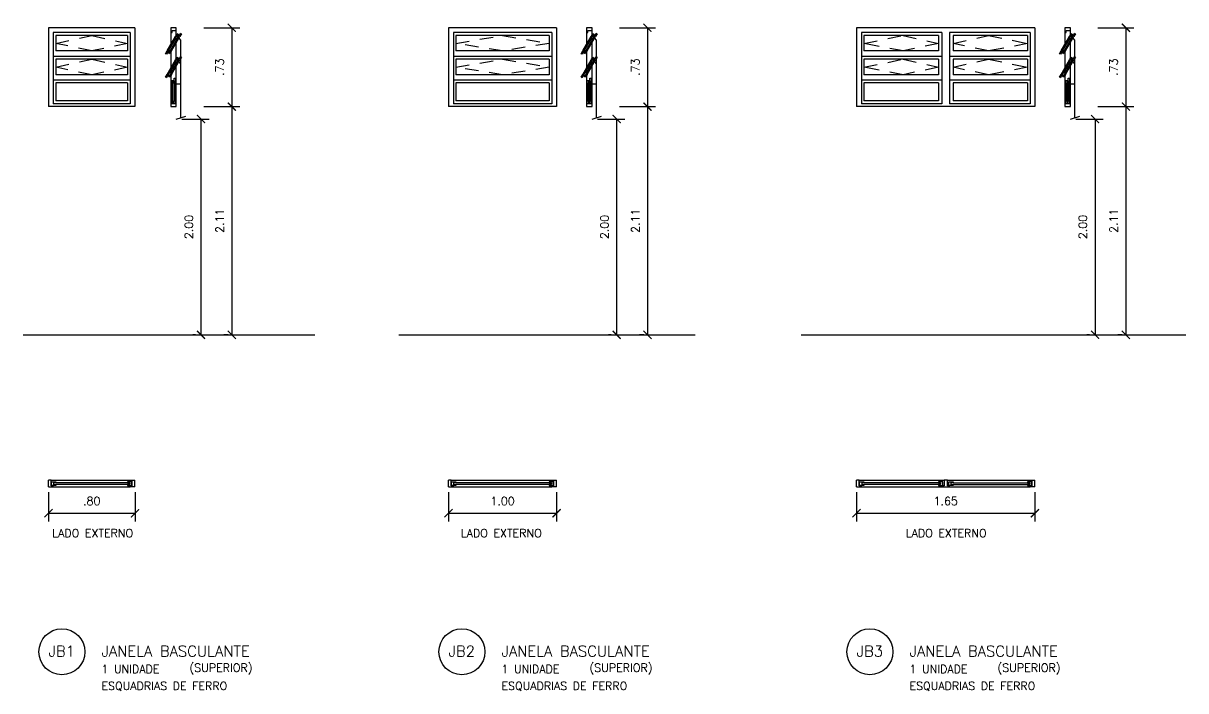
# Model space of a CAD drawing. Header units: millimetres. Extents: x 193 to 586, y 108 to 133.
# Drawn here: x 367.64 to 378.39, y 125.87 to 132.04 of the extents above; entities that cross this region are included whole.
import ezdxf

# ---------------------------------------------------------------- set-up
doc = ezdxf.new("R2010")
doc.units = ezdxf.units.MM
doc.linetypes.add('HIDDEN', pattern=[0.375, 0.25, -0.125])
for name, color, linetype in [('CAIX', 2, 'Continuous'), ('CAIXN', 7, 'Continuous'), ('COTAS', 1, 'Continuous'), ('LPROJ', 7, 'HIDDEN'), ('LVISTA01', 8, 'Continuous'), ('LVISTA02', 1, 'Continuous'), ('REVEST', 2, 'Continuous')]:
    doc.layers.add(name, color=color, linetype=linetype)
doc.styles.add('100-50', font='romans.shx', dxfattribs={"height": 0.125})
doc.styles.add('60-50', font='romans.shx', dxfattribs={"height": 0.075})
doc.dimstyles.new('50', dxfattribs={"dimtxt": 0.1, "dimasz": 2.5, "dimexe": 1.25, "dimexo": 0.625, "dimgap": 0.075, "dimtad": 1, "dimzin": 0, "dimdsep": 46, "dimtxsty": '60-50', "dimcen": 2.5, "dimclrt": 3, "dimadec": 0, "dimazin": 0, "dimtfac": 1, "dimtmove": 0, "dimatfit": 3, "dimfxl": 1, "dimarcsym": 0})

# ---------------------------------------------------------------- blocks, each defined once
blk = doc.blocks.new('_ARCHTICK')
at = {"color": 0, "linetype": 'ByBlock', "const_width": 0.15}
blk.add_lwpolyline([(-0.5, -0.5), (0.5, 0.5)], dxfattribs=at)
blk = doc.blocks.new('*D100')
at = {"color": 0, "linetype": 'ByBlock'}
for p, q in [((165.173, 234.79), (165.506, 234.79)), ((165.431, 234.79), (165.431, 234.06)), ((165.173, 234.06), (165.506, 234.06))]:
    blk.add_line(p, q, dxfattribs=at)
at = {"layer": 'DEFPOINTS', "color": 0, "linetype": 'ByBlock'}
for p in [(165.123, 234.79), (165.123, 234.06), (165.431, 234.06)]:
    blk.add_point(p, dxfattribs=at)
at = {"color": 0, "linetype": 'ByBlock', "xscale": 0.075, "yscale": 0.075, "zscale": 0.075}
for p, rotation in [((165.431, 234.79), 90), ((165.431, 234.06), 270)]:
    blk.add_blockref('_ARCHTICK', p, dxfattribs=dict(at, rotation=rotation))
at = {"color": 3, "linetype": 'ByBlock', "insert": (165.319, 234.425), "char_height": 0.075, "attachment_point": 5, "rotation": 90, "style": '60-50'}
blk.add_mtext('.73', dxfattribs=at)
blk = doc.blocks.new('*D101')
at = {"color": 0, "linetype": 'ByBlock'}
for p, q in [((165.431, 234.06), (165.431, 231.95)), ((165.398, 231.95), (165.356, 231.95))]:
    blk.add_line(p, q, dxfattribs=at)
at = {"layer": 'DEFPOINTS', "color": 0, "linetype": 'ByBlock'}
for p in [(165.123, 234.06), (165.431, 231.95), (165.448, 231.95)]:
    blk.add_point(p, dxfattribs=at)
at = {"color": 0, "linetype": 'ByBlock', "xscale": 0.075, "yscale": 0.075, "zscale": 0.075}
for p, rotation in [((165.431, 234.06), 90), ((165.431, 231.95), 270)]:
    blk.add_blockref('_ARCHTICK', p, dxfattribs=dict(at, rotation=rotation))
at = {"color": 3, "linetype": 'ByBlock', "insert": (165.319, 233.005), "char_height": 0.075, "attachment_point": 5, "rotation": 90, "style": '60-50'}
blk.add_mtext('2.11', dxfattribs=at)
blk = doc.blocks.new('*D102')
at = {"color": 0, "linetype": 'ByBlock'}
for p, q in [((163.736, 230.494), (163.736, 230.225)), ((164.536, 230.494), (164.536, 230.225)), ((163.736, 230.3), (164.536, 230.3))]:
    blk.add_line(p, q, dxfattribs=at)
at = {"layer": 'DEFPOINTS', "color": 0, "linetype": 'ByBlock'}
for p in [(163.736, 230.544), (164.536, 230.544), (164.536, 230.3)]:
    blk.add_point(p, dxfattribs=at)
at = {"color": 0, "linetype": 'ByBlock', "xscale": 0.075, "yscale": 0.075, "zscale": 0.075, "rotation": 180}
blk.add_blockref('_ARCHTICK', (163.736, 230.3), dxfattribs=at)
at = {"color": 0, "linetype": 'ByBlock', "xscale": 0.075, "yscale": 0.075, "zscale": 0.075}
blk.add_blockref('_ARCHTICK', (164.536, 230.3), dxfattribs=at)
at = {"color": 3, "linetype": 'ByBlock', "insert": (164.136, 230.413), "char_height": 0.075, "attachment_point": 5, "style": '60-50'}
blk.add_mtext('.80', dxfattribs=at)
blk = doc.blocks.new('*D103')
at = {"color": 0, "linetype": 'ByBlock'}
for p, q in [((164.968, 233.945), (165.221, 233.945)), ((165.146, 233.945), (165.146, 231.95)), ((165.096, 231.95), (165.071, 231.95))]:
    blk.add_line(p, q, dxfattribs=at)
at = {"layer": 'DEFPOINTS', "color": 0, "linetype": 'ByBlock'}
for p in [(164.918, 233.945), (165.146, 231.95), (165.146, 231.95)]:
    blk.add_point(p, dxfattribs=at)
at = {"color": 0, "linetype": 'ByBlock', "xscale": 0.075, "yscale": 0.075, "zscale": 0.075}
for p, rotation in [((165.146, 233.945), 90), ((165.146, 231.95), 270)]:
    blk.add_blockref('_ARCHTICK', p, dxfattribs=dict(at, rotation=rotation))
at = {"color": 3, "linetype": 'ByBlock', "insert": (165.034, 232.947), "char_height": 0.075, "attachment_point": 5, "rotation": 90, "style": '60-50'}
blk.add_mtext('2.00', dxfattribs=at)
blk = doc.blocks.new('*D104')
at = {"color": 0, "linetype": 'ByBlock'}
for p, q in [((165.173, 234.79), (165.506, 234.79)), ((165.431, 234.79), (165.431, 234.06)), ((165.173, 234.06), (165.506, 234.06))]:
    blk.add_line(p, q, dxfattribs=at)
at = {"layer": 'DEFPOINTS', "color": 0, "linetype": 'ByBlock'}
for p in [(165.123, 234.79), (165.123, 234.06), (165.431, 234.06)]:
    blk.add_point(p, dxfattribs=at)
at = {"color": 0, "linetype": 'ByBlock', "xscale": 0.075, "yscale": 0.075, "zscale": 0.075}
for p, rotation in [((165.431, 234.79), 90), ((165.431, 234.06), 270)]:
    blk.add_blockref('_ARCHTICK', p, dxfattribs=dict(at, rotation=rotation))
at = {"color": 3, "linetype": 'ByBlock', "insert": (165.319, 234.425), "char_height": 0.075, "attachment_point": 5, "rotation": 90, "style": '60-50'}
blk.add_mtext('.73', dxfattribs=at)
blk = doc.blocks.new('*D105')
at = {"color": 0, "linetype": 'ByBlock'}
for p, q in [((165.431, 234.06), (165.431, 231.95)), ((165.398, 231.95), (165.356, 231.95))]:
    blk.add_line(p, q, dxfattribs=at)
at = {"layer": 'DEFPOINTS', "color": 0, "linetype": 'ByBlock'}
for p in [(165.123, 234.06), (165.431, 231.95), (165.448, 231.95)]:
    blk.add_point(p, dxfattribs=at)
at = {"color": 0, "linetype": 'ByBlock', "xscale": 0.075, "yscale": 0.075, "zscale": 0.075}
for p, rotation in [((165.431, 234.06), 90), ((165.431, 231.95), 270)]:
    blk.add_blockref('_ARCHTICK', p, dxfattribs=dict(at, rotation=rotation))
at = {"color": 3, "linetype": 'ByBlock', "insert": (165.319, 233.005), "char_height": 0.075, "attachment_point": 5, "rotation": 90, "style": '60-50'}
blk.add_mtext('2.11', dxfattribs=at)
blk = doc.blocks.new('*D106')
at = {"color": 0, "linetype": 'ByBlock'}
for p, q in [((164.968, 233.945), (165.221, 233.945)), ((165.146, 233.945), (165.146, 231.95)), ((165.096, 231.95), (165.071, 231.95))]:
    blk.add_line(p, q, dxfattribs=at)
at = {"layer": 'DEFPOINTS', "color": 0, "linetype": 'ByBlock'}
for p in [(164.918, 233.945), (165.146, 231.95), (165.146, 231.95)]:
    blk.add_point(p, dxfattribs=at)
at = {"color": 0, "linetype": 'ByBlock', "xscale": 0.075, "yscale": 0.075, "zscale": 0.075}
for p, rotation in [((165.146, 233.945), 90), ((165.146, 231.95), 270)]:
    blk.add_blockref('_ARCHTICK', p, dxfattribs=dict(at, rotation=rotation))
at = {"color": 3, "linetype": 'ByBlock', "insert": (165.034, 232.947), "char_height": 0.075, "attachment_point": 5, "rotation": 90, "style": '60-50'}
blk.add_mtext('2.00', dxfattribs=at)
blk = doc.blocks.new('*D107')
at = {"color": 0, "linetype": 'ByBlock'}
for p, q in [((167.642, 230.494), (167.642, 230.225)), ((168.642, 230.494), (168.642, 230.225)), ((167.642, 230.3), (168.642, 230.3))]:
    blk.add_line(p, q, dxfattribs=at)
at = {"layer": 'DEFPOINTS', "color": 0, "linetype": 'ByBlock'}
for p in [(167.642, 230.544), (168.642, 230.544), (168.642, 230.3)]:
    blk.add_point(p, dxfattribs=at)
at = {"color": 0, "linetype": 'ByBlock', "xscale": 0.075, "yscale": 0.075, "zscale": 0.075, "rotation": 180}
blk.add_blockref('_ARCHTICK', (167.642, 230.3), dxfattribs=at)
at = {"color": 0, "linetype": 'ByBlock', "xscale": 0.075, "yscale": 0.075, "zscale": 0.075}
blk.add_blockref('_ARCHTICK', (168.642, 230.3), dxfattribs=at)
at = {"color": 3, "linetype": 'ByBlock', "insert": (168.142, 230.413), "char_height": 0.075, "attachment_point": 5, "style": '60-50'}
blk.add_mtext('1.00', dxfattribs=at)
blk = doc.blocks.new('*D108')
at = {"color": 0, "linetype": 'ByBlock'}
for p, q in [((168.746, 234.79), (169.08, 234.79)), ((169.005, 234.79), (169.005, 234.06)), ((168.746, 234.06), (169.08, 234.06))]:
    blk.add_line(p, q, dxfattribs=at)
at = {"layer": 'DEFPOINTS', "color": 0, "linetype": 'ByBlock'}
for p in [(168.696, 234.79), (168.696, 234.06), (169.005, 234.06)]:
    blk.add_point(p, dxfattribs=at)
at = {"color": 0, "linetype": 'ByBlock', "xscale": 0.075, "yscale": 0.075, "zscale": 0.075}
for p, rotation in [((169.005, 234.79), 90), ((169.005, 234.06), 270)]:
    blk.add_blockref('_ARCHTICK', p, dxfattribs=dict(at, rotation=rotation))
at = {"color": 3, "linetype": 'ByBlock', "insert": (168.892, 234.425), "char_height": 0.075, "attachment_point": 5, "rotation": 90, "style": '60-50'}
blk.add_mtext('.73', dxfattribs=at)
blk = doc.blocks.new('*D109')
at = {"color": 0, "linetype": 'ByBlock'}
for p, q in [((169.005, 234.06), (169.005, 231.95)), ((168.972, 231.95), (168.93, 231.95))]:
    blk.add_line(p, q, dxfattribs=at)
at = {"layer": 'DEFPOINTS', "color": 0, "linetype": 'ByBlock'}
for p in [(168.696, 234.06), (169.005, 231.95), (169.022, 231.95)]:
    blk.add_point(p, dxfattribs=at)
at = {"color": 0, "linetype": 'ByBlock', "xscale": 0.075, "yscale": 0.075, "zscale": 0.075}
for p, rotation in [((169.005, 234.06), 90), ((169.005, 231.95), 270)]:
    blk.add_blockref('_ARCHTICK', p, dxfattribs=dict(at, rotation=rotation))
at = {"color": 3, "linetype": 'ByBlock', "insert": (168.892, 233.005), "char_height": 0.075, "attachment_point": 5, "rotation": 90, "style": '60-50'}
blk.add_mtext('2.11', dxfattribs=at)
blk = doc.blocks.new('*D110')
at = {"color": 0, "linetype": 'ByBlock'}
for p, q in [((168.542, 233.945), (168.795, 233.945)), ((168.72, 233.945), (168.72, 231.95)), ((168.67, 231.95), (168.645, 231.95))]:
    blk.add_line(p, q, dxfattribs=at)
at = {"layer": 'DEFPOINTS', "color": 0, "linetype": 'ByBlock'}
for p in [(168.492, 233.945), (168.72, 231.95), (168.72, 231.95)]:
    blk.add_point(p, dxfattribs=at)
at = {"color": 0, "linetype": 'ByBlock', "xscale": 0.075, "yscale": 0.075, "zscale": 0.075}
for p, rotation in [((168.72, 233.945), 90), ((168.72, 231.95), 270)]:
    blk.add_blockref('_ARCHTICK', p, dxfattribs=dict(at, rotation=rotation))
at = {"color": 3, "linetype": 'ByBlock', "insert": (168.607, 232.947), "char_height": 0.075, "attachment_point": 5, "rotation": 90, "style": '60-50'}
blk.add_mtext('2.00', dxfattribs=at)
blk = doc.blocks.new('*D111')
at = {"color": 0, "linetype": 'ByBlock'}
for p, q in [((169.957, 230.494), (169.957, 230.225)), ((171.607, 230.494), (171.607, 230.225)), ((169.957, 230.3), (171.607, 230.3))]:
    blk.add_line(p, q, dxfattribs=at)
at = {"layer": 'DEFPOINTS', "color": 0, "linetype": 'ByBlock'}
for p in [(169.957, 230.544), (171.607, 230.544), (171.607, 230.3)]:
    blk.add_point(p, dxfattribs=at)
at = {"color": 0, "linetype": 'ByBlock', "xscale": 0.075, "yscale": 0.075, "zscale": 0.075, "rotation": 180}
blk.add_blockref('_ARCHTICK', (169.957, 230.3), dxfattribs=at)
at = {"color": 0, "linetype": 'ByBlock', "xscale": 0.075, "yscale": 0.075, "zscale": 0.075}
blk.add_blockref('_ARCHTICK', (171.607, 230.3), dxfattribs=at)
at = {"color": 3, "linetype": 'ByBlock', "insert": (170.782, 230.413), "char_height": 0.075, "attachment_point": 5, "style": '60-50'}
blk.add_mtext('1.65', dxfattribs=at)

msp = doc.modelspace()

# ---------------------------------------------------------------- linework, layer by layer
at = {"layer": 'CAIX', "color": 1}
for p, q in [((368.9671, 131.7855), (369.0441, 131.9189)), ((369.0074, 131.7853), (369.0844, 131.9187)), ((372.811, 131.7855), (372.888, 131.9189)), ((372.8513, 131.7853), (372.9283, 131.9187)), ((377.2342, 131.7855), (377.3113, 131.9189)), ((377.2745, 131.7853), (377.3516, 131.9187)), ((368.9671, 131.568), (369.0441, 131.7014)), ((369.0074, 131.5678), (369.0844, 131.7013)), ((372.811, 131.568), (372.888, 131.7014)), ((372.8513, 131.5678), (372.9283, 131.7013)), ((377.2342, 131.568), (377.3113, 131.7014)), ((377.2745, 131.5678), (377.3516, 131.7013)), ((369.0083, 131.3247), (369.0083, 131.483)), ((369.0433, 131.3247), (369.0433, 131.503)), ((372.8522, 131.3247), (372.8522, 131.483)), ((372.8872, 131.3247), (372.8872, 131.503)), ((377.2754, 131.3247), (377.2754, 131.483)), ((377.3104, 131.3247), (377.3104, 131.503)), ((367.8946, 127.8162), (368.6446, 127.8162)), ((371.5937, 127.8162), (372.5437, 127.8162)), ((375.3669, 127.8162), (376.1519, 127.8162)), ((376.1819, 127.8162), (376.9669, 127.8162)), ((367.9146, 127.7535), (368.6246, 127.7535)), ((371.6137, 127.7535), (372.5237, 127.7535)), ((375.3869, 127.7535), (376.1319, 127.7535)), ((376.2019, 127.7535), (376.9469, 127.7535))]:
    msp.add_line(p, q, dxfattribs=at)
at = {"layer": 'CAIX'}
for p, q in [((368.9757, 131.7805), (369.0528, 131.9139)), ((368.9987, 131.7903), (369.0758, 131.9237)), ((369.0748, 131.902), (369.0916, 131.8852)), ((372.8197, 131.7805), (372.8967, 131.9139)), ((372.8426, 131.7903), (372.9197, 131.9237)), ((372.9187, 131.902), (372.9356, 131.8852)), ((377.2429, 131.7805), (377.3199, 131.9139)), ((377.2659, 131.7903), (377.3429, 131.9237)), ((377.342, 131.902), (377.3588, 131.8852)), ((369.0916, 131.8852), (369.0916, 131.7317)), ((372.9356, 131.8852), (372.9356, 131.7317)), ((377.3588, 131.8852), (377.3588, 131.7317)), ((368.9757, 131.563), (369.0528, 131.6964)), ((368.9987, 131.5728), (369.0758, 131.7063)), ((369.0916, 131.7137), (369.0916, 131.1667)), ((372.8197, 131.563), (372.8967, 131.6964)), ((372.8426, 131.5728), (372.9197, 131.7063)), ((372.9356, 131.7137), (372.9356, 131.1667)), ((377.2429, 131.563), (377.3199, 131.6964)), ((377.2659, 131.5728), (377.3429, 131.7063)), ((377.3588, 131.7137), (377.3588, 131.1667)), ((369.0739, 131.683), (369.0916, 131.6652)), ((372.9178, 131.683), (372.9356, 131.6652)), ((377.341, 131.683), (377.3588, 131.6652)), ((369.0183, 131.3247), (369.0183, 131.483)), ((369.0333, 131.3247), (369.0333, 131.503)), ((369.0433, 131.4809), (369.0916, 131.4809)), ((372.8622, 131.3247), (372.8622, 131.483)), ((372.8772, 131.3247), (372.8772, 131.503)), ((372.8872, 131.4809), (372.9356, 131.4809)), ((377.2854, 131.3247), (377.2854, 131.483)), ((377.3004, 131.3247), (377.3004, 131.503)), ((377.3104, 131.4809), (377.3588, 131.4809)), ((369.0522, 131.1547), (369.1405, 131.1817)), ((372.8962, 131.1547), (372.9844, 131.1817)), ((377.3194, 131.1547), (377.4077, 131.1817)), ((367.8696, 127.7535), (367.8696, 127.8162)), ((368.6696, 127.7535), (368.6696, 127.8162)), ((371.5687, 127.7535), (371.5687, 127.8162)), ((372.5687, 127.7535), (372.5687, 127.8162)), ((375.3419, 127.7535), (375.3419, 127.8162)), ((376.9919, 127.7535), (376.9919, 127.8162)), ((368.6019, 127.791), (367.9373, 127.791)), ((368.6019, 127.776), (367.9373, 127.776)), ((372.501, 127.791), (371.6364, 127.791)), ((372.501, 127.776), (371.6364, 127.776)), ((376.0992, 127.791), (375.4097, 127.791)), ((376.0992, 127.776), (375.4097, 127.776)), ((376.2346, 127.791), (376.9242, 127.791)), ((376.2346, 127.776), (376.9242, 127.776))]:
    msp.add_line(p, q, dxfattribs=at)
for points in [[(369.0022, 131.9996), (369.0022, 131.9546), (369.0122, 131.9546), (369.0122, 131.9746), (369.0522, 131.9746), (369.0522, 131.9996)], [(372.8462, 131.9996), (372.8462, 131.9546), (372.8562, 131.9546), (372.8562, 131.9746), (372.8962, 131.9746), (372.8962, 131.9996)], [(377.2694, 131.9996), (377.2694, 131.9546), (377.2794, 131.9546), (377.2794, 131.9746), (377.3194, 131.9746), (377.3194, 131.9996)], [(369.0522, 131.2697), (369.0522, 131.3147), (369.0433, 131.3147), (369.0433, 131.2947), (369.0022, 131.2947), (369.0022, 131.2697)], [(372.8962, 131.2697), (372.8962, 131.3147), (372.8872, 131.3147), (372.8872, 131.2947), (372.8462, 131.2947), (372.8462, 131.2697)], [(377.3194, 131.2697), (377.3194, 131.3147), (377.3104, 131.3147), (377.3104, 131.2947), (377.2694, 131.2947), (377.2694, 131.2697)], [(367.8973, 127.801), (367.9373, 127.801), (367.9373, 127.791), (367.9173, 127.791), (367.9173, 127.776), (367.9373, 127.776), (367.9373, 127.766), (367.8973, 127.766)], [(368.6419, 127.801), (368.6019, 127.801), (368.6019, 127.791), (368.6219, 127.791), (368.6219, 127.776), (368.6019, 127.776), (368.6019, 127.766), (368.6419, 127.766)], [(371.5964, 127.801), (371.6364, 127.801), (371.6364, 127.791), (371.6164, 127.791), (371.6164, 127.776), (371.6364, 127.776), (371.6364, 127.766), (371.5964, 127.766)], [(372.541, 127.801), (372.501, 127.801), (372.501, 127.791), (372.521, 127.791), (372.521, 127.776), (372.501, 127.776), (372.501, 127.766), (372.541, 127.766)], [(375.3697, 127.801), (375.4097, 127.801), (375.4097, 127.791), (375.3897, 127.791), (375.3897, 127.776), (375.4097, 127.776), (375.4097, 127.766), (375.3697, 127.766)], [(376.1392, 127.801), (376.0992, 127.801), (376.0992, 127.791), (376.1192, 127.791), (376.1192, 127.776), (376.0992, 127.776), (376.0992, 127.766), (376.1392, 127.766)], [(376.1946, 127.801), (376.2346, 127.801), (376.2346, 127.791), (376.2146, 127.791), (376.2146, 127.776), (376.2346, 127.776), (376.2346, 127.766), (376.1946, 127.766)], [(376.9642, 127.801), (376.9242, 127.801), (376.9242, 127.791), (376.9442, 127.791), (376.9442, 127.776), (376.9242, 127.776), (376.9242, 127.766), (376.9642, 127.766)]]:
    msp.add_lwpolyline(points, close=True, dxfattribs=at)
for points in [[(369.0591, 131.9449), (369.0678, 131.9399), (369.0678, 131.9399), (369.0808, 131.9324), (369.0908, 131.9497), (369.0994, 131.9447), (369.0844, 131.9187), (369.0628, 131.9312), (369.0528, 131.9139), (369.0441, 131.9189), (369.0591, 131.9449)], [(372.903, 131.9449), (372.9117, 131.9399), (372.9117, 131.9399), (372.9247, 131.9324), (372.9347, 131.9497), (372.9433, 131.9447), (372.9283, 131.9187), (372.9067, 131.9312), (372.8967, 131.9139), (372.888, 131.9189), (372.903, 131.9449)], [(377.3263, 131.9449), (377.3349, 131.9399), (377.3349, 131.9399), (377.3479, 131.9324), (377.3579, 131.9497), (377.3666, 131.9447), (377.3516, 131.9187), (377.3299, 131.9312), (377.3199, 131.9139), (377.3113, 131.9189), (377.3263, 131.9449)], [(368.9671, 131.7855), (368.9757, 131.7805), (368.9757, 131.7805), (368.9887, 131.773), (368.9987, 131.7903), (369.0074, 131.7853), (368.9924, 131.7593), (368.9707, 131.7718), (368.9607, 131.7545), (368.9521, 131.7595), (368.9671, 131.7855)], [(369.0591, 131.7274), (369.0678, 131.7224), (369.0678, 131.7224), (369.0808, 131.7149), (369.0908, 131.7322), (369.0994, 131.7272), (369.0844, 131.7013), (369.0628, 131.7138), (369.0528, 131.6964), (369.0441, 131.7014), (369.0591, 131.7274)], [(372.811, 131.7855), (372.8197, 131.7805), (372.8197, 131.7805), (372.8326, 131.773), (372.8426, 131.7903), (372.8513, 131.7853), (372.8363, 131.7593), (372.8147, 131.7718), (372.8047, 131.7545), (372.796, 131.7595), (372.811, 131.7855)], [(372.903, 131.7274), (372.9117, 131.7224), (372.9117, 131.7224), (372.9247, 131.7149), (372.9347, 131.7322), (372.9433, 131.7272), (372.9283, 131.7013), (372.9067, 131.7138), (372.8967, 131.6964), (372.888, 131.7014), (372.903, 131.7274)], [(377.2342, 131.7855), (377.2429, 131.7805), (377.2429, 131.7805), (377.2559, 131.773), (377.2659, 131.7903), (377.2745, 131.7853), (377.2595, 131.7593), (377.2379, 131.7718), (377.2279, 131.7545), (377.2192, 131.7595), (377.2342, 131.7855)], [(377.3263, 131.7274), (377.3349, 131.7224), (377.3349, 131.7224), (377.3479, 131.7149), (377.3579, 131.7322), (377.3666, 131.7272), (377.3516, 131.7013), (377.3299, 131.7138), (377.3199, 131.6964), (377.3113, 131.7014), (377.3263, 131.7274)], [(368.9671, 131.568), (368.9757, 131.563), (368.9757, 131.563), (368.9887, 131.5555), (368.9987, 131.5728), (369.0074, 131.5678), (368.9924, 131.5419), (368.9707, 131.5544), (368.9607, 131.537), (368.9521, 131.542), (368.9671, 131.568)], [(369.0083, 131.513), (369.0183, 131.513), (369.0183, 131.513), (369.0333, 131.513), (369.0333, 131.533), (369.0433, 131.533), (369.0433, 131.503), (369.0183, 131.503), (369.0183, 131.483), (369.0083, 131.483), (369.0083, 131.513)], [(372.811, 131.568), (372.8197, 131.563), (372.8197, 131.563), (372.8326, 131.5555), (372.8426, 131.5728), (372.8513, 131.5678), (372.8363, 131.5419), (372.8147, 131.5544), (372.8047, 131.537), (372.796, 131.542), (372.811, 131.568)], [(372.8522, 131.513), (372.8622, 131.513), (372.8622, 131.513), (372.8772, 131.513), (372.8772, 131.533), (372.8872, 131.533), (372.8872, 131.503), (372.8622, 131.503), (372.8622, 131.483), (372.8522, 131.483), (372.8522, 131.513)], [(377.2342, 131.568), (377.2429, 131.563), (377.2429, 131.563), (377.2559, 131.5555), (377.2659, 131.5728), (377.2745, 131.5678), (377.2595, 131.5419), (377.2379, 131.5544), (377.2279, 131.537), (377.2192, 131.542), (377.2342, 131.568)], [(377.2754, 131.513), (377.2854, 131.513), (377.2854, 131.513), (377.3004, 131.513), (377.3004, 131.533), (377.3104, 131.533), (377.3104, 131.503), (377.2854, 131.503), (377.2854, 131.483), (377.2754, 131.483), (377.2754, 131.513)], [(369.0433, 131.3247), (369.0433, 131.2947), (369.0083, 131.2947), (369.0083, 131.3247), (369.0183, 131.3247), (369.0183, 131.3047), (369.0333, 131.3047), (369.0333, 131.3247), (369.0433, 131.3247)], [(372.8872, 131.3247), (372.8872, 131.2947), (372.8522, 131.2947), (372.8522, 131.3247), (372.8622, 131.3247), (372.8622, 131.3047), (372.8772, 131.3047), (372.8772, 131.3247), (372.8872, 131.3247)], [(377.3104, 131.3247), (377.3104, 131.2947), (377.2754, 131.2947), (377.2754, 131.3247), (377.2854, 131.3247), (377.2854, 131.3047), (377.3004, 131.3047), (377.3004, 131.3247), (377.3104, 131.3247)], [(367.8696, 127.7535), (367.9146, 127.7535), (367.9146, 127.7635), (367.8946, 127.7635), (367.8946, 127.8162), (367.8696, 127.8162)], [(368.6696, 127.7535), (368.6246, 127.7535), (368.6246, 127.7635), (368.6446, 127.7635), (368.6446, 127.8162), (368.6696, 127.8162)], [(371.5687, 127.7535), (371.6137, 127.7535), (371.6137, 127.7635), (371.5937, 127.7635), (371.5937, 127.8162), (371.5687, 127.8162)], [(372.5687, 127.7535), (372.5237, 127.7535), (372.5237, 127.7635), (372.5437, 127.7635), (372.5437, 127.8162), (372.5687, 127.8162)], [(375.3419, 127.7535), (375.3869, 127.7535), (375.3869, 127.7635), (375.3669, 127.7635), (375.3669, 127.8162), (375.3419, 127.8162)], [(376.1319, 127.7635), (376.1319, 127.7535), (376.2019, 127.7535), (376.2019, 127.7635), (376.1819, 127.7635), (376.1819, 127.8162), (376.1519, 127.8162), (376.1519, 127.7635), (376.1319, 127.7635)], [(376.9919, 127.7535), (376.9469, 127.7535), (376.9469, 127.7635), (376.9669, 127.7635), (376.9669, 127.8162), (376.9919, 127.8162)]]:
    msp.add_lwpolyline(points, dxfattribs=at)
at = {"layer": 'CAIXN', "color": 8, "ltscale": 0.5}
for centre in [(367.9937, 126.2284), (371.6928, 126.2284), (375.466, 126.2284)]:
    msp.add_circle(centre, 0.2125, dxfattribs=at)
at = {"layer": 'LPROJ', "ltscale": 0.5}
for p, q in [((367.9373, 131.8542), (368.2696, 131.9287)), ((368.2696, 131.9287), (368.6019, 131.8542)), ((371.6364, 131.8542), (372.0687, 131.9287)), ((372.0687, 131.9287), (372.501, 131.8542)), ((375.4097, 131.8542), (375.7719, 131.9287)), ((375.7719, 131.9287), (376.0992, 131.8542)), ((376.2346, 131.8542), (376.5619, 131.9287)), ((376.5619, 131.9287), (376.9242, 131.8542)), ((368.2696, 131.7846), (367.9373, 131.8542)), ((368.6019, 131.8542), (368.2696, 131.7846)), ((372.0687, 131.7846), (371.6364, 131.8542)), ((372.501, 131.8542), (372.0687, 131.7846)), ((375.7719, 131.7846), (375.4097, 131.8542)), ((376.0992, 131.8542), (375.7719, 131.7846)), ((376.5619, 131.7846), (376.2346, 131.8542)), ((376.9242, 131.8542), (376.5619, 131.7846)), ((367.9373, 131.6342), (368.2696, 131.7087)), ((368.2696, 131.7087), (368.6019, 131.6342)), ((371.6364, 131.6342), (372.0687, 131.7087)), ((372.0687, 131.7087), (372.501, 131.6342)), ((375.4097, 131.6342), (375.7719, 131.7087)), ((375.7719, 131.7087), (376.0992, 131.6342)), ((376.2346, 131.6342), (376.5619, 131.7087)), ((376.5619, 131.7087), (376.9242, 131.6342)), ((368.2696, 131.5646), (367.9373, 131.6342)), ((368.6019, 131.6342), (368.2696, 131.5646)), ((372.0687, 131.5646), (371.6364, 131.6342)), ((372.501, 131.6342), (372.0687, 131.5646)), ((375.7719, 131.5646), (375.4097, 131.6342)), ((376.0992, 131.6342), (375.7719, 131.5646)), ((376.5619, 131.5646), (376.2346, 131.6342)), ((376.9242, 131.6342), (376.5619, 131.5646))]:
    msp.add_line(p, q, dxfattribs=at)
at = {"layer": 'LVISTA01'}
for p, q in [((367.9373, 131.9287), (367.9373, 131.7846)), ((368.6019, 131.9287), (367.9373, 131.9287)), ((368.6019, 131.9287), (368.6019, 131.7846)), ((371.6364, 131.9287), (371.6364, 131.7846)), ((372.501, 131.9287), (371.6364, 131.9287)), ((372.501, 131.9287), (372.501, 131.7846)), ((375.4097, 131.9287), (375.4097, 131.7846)), ((376.0992, 131.9287), (375.4097, 131.9287)), ((376.0992, 131.9287), (376.0992, 131.7846)), ((376.2346, 131.9287), (376.2346, 131.7846)), ((376.9242, 131.9287), (376.2346, 131.9287)), ((376.9242, 131.9287), (376.9242, 131.7846)), ((368.6246, 131.7346), (367.9146, 131.7346)), ((368.6019, 131.7846), (367.9373, 131.7846)), ((368.6019, 131.7087), (367.9373, 131.7087)), ((367.9373, 131.7087), (367.9373, 131.5646)), ((368.6019, 131.7087), (368.6019, 131.5646)), ((372.5237, 131.7346), (371.6137, 131.7346)), ((372.501, 131.7846), (371.6364, 131.7846)), ((372.501, 131.7087), (371.6364, 131.7087)), ((371.6364, 131.7087), (371.6364, 131.5646)), ((372.501, 131.7087), (372.501, 131.5646)), ((376.1319, 131.7346), (375.3869, 131.7346)), ((376.0992, 131.7846), (375.4097, 131.7846)), ((376.0992, 131.7087), (375.4097, 131.7087)), ((375.4097, 131.7087), (375.4097, 131.5646)), ((376.0992, 131.7087), (376.0992, 131.5646)), ((376.9469, 131.7346), (376.2019, 131.7346)), ((376.9242, 131.7846), (376.2346, 131.7846)), ((376.9242, 131.7087), (376.2346, 131.7087)), ((376.2346, 131.7087), (376.2346, 131.5646)), ((376.9242, 131.7087), (376.9242, 131.5646)), ((368.6246, 131.5146), (367.9146, 131.5146)), ((368.6019, 131.5646), (367.9373, 131.5646)), ((368.6019, 131.4887), (367.9373, 131.4887)), ((367.9373, 131.4887), (367.9373, 131.3247)), ((368.6019, 131.4887), (368.6019, 131.3247)), ((372.5237, 131.5146), (371.6137, 131.5146)), ((372.501, 131.5646), (371.6364, 131.5646)), ((372.501, 131.4887), (371.6364, 131.4887)), ((371.6364, 131.4887), (371.6364, 131.3247)), ((372.501, 131.4887), (372.501, 131.3247)), ((376.1319, 131.5146), (375.3869, 131.5146)), ((376.0992, 131.5646), (375.4097, 131.5646)), ((376.0992, 131.4887), (375.4097, 131.4887)), ((375.4097, 131.4887), (375.4097, 131.3247)), ((376.0992, 131.4887), (376.0992, 131.3247)), ((376.9469, 131.5146), (376.2019, 131.5146)), ((376.9242, 131.5646), (376.2346, 131.5646)), ((376.9242, 131.4887), (376.2346, 131.4887)), ((376.2346, 131.4887), (376.2346, 131.3247)), ((376.9242, 131.4887), (376.9242, 131.3247)), ((368.6019, 131.3247), (367.9373, 131.3247)), ((372.501, 131.3247), (371.6364, 131.3247)), ((376.0992, 131.3247), (375.4097, 131.3247)), ((376.9242, 131.3247), (376.2346, 131.3247))]:
    msp.add_line(p, q, dxfattribs=at)
at = {"layer": 'LVISTA02'}
for p, q in [((367.8696, 131.9996), (367.8696, 131.2697)), ((368.6696, 131.9996), (367.8696, 131.9996)), ((367.9146, 131.9556), (367.9146, 131.2947)), ((368.6246, 131.9556), (367.9146, 131.9556)), ((368.6246, 131.9556), (368.6246, 131.2947)), ((368.6696, 131.9996), (368.6696, 131.2697)), ((369.0022, 131.9546), (369.0022, 131.8509)), ((369.0022, 131.9546), (369.0022, 131.8463)), ((369.0522, 131.933), (369.0522, 131.9746)), ((371.5687, 131.9996), (371.5687, 131.2697)), ((372.5687, 131.9996), (371.5687, 131.9996)), ((371.6137, 131.9556), (371.6137, 131.2947)), ((372.5237, 131.9556), (371.6137, 131.9556)), ((372.5237, 131.9556), (372.5237, 131.2947)), ((372.5687, 131.9996), (372.5687, 131.2697)), ((372.8462, 131.9546), (372.8462, 131.8509)), ((372.8462, 131.9546), (372.8462, 131.8463)), ((372.8962, 131.933), (372.8962, 131.9746)), ((375.3419, 131.9996), (375.3419, 131.2697)), ((376.1669, 131.9996), (375.3419, 131.9996)), ((375.3869, 131.9556), (375.3869, 131.2947)), ((376.1319, 131.9556), (375.3869, 131.9556)), ((376.1319, 131.9556), (376.1319, 131.2947)), ((376.9919, 131.9996), (376.1669, 131.9996)), ((376.2019, 131.9556), (376.2019, 131.2947)), ((376.9469, 131.9556), (376.2019, 131.9556)), ((376.9469, 131.9556), (376.9469, 131.2947)), ((376.9919, 131.9996), (376.9919, 131.2697)), ((377.2694, 131.9546), (377.2694, 131.8509)), ((377.2694, 131.9546), (377.2694, 131.8463)), ((377.3194, 131.933), (377.3194, 131.9746)), ((369.0522, 131.7155), (369.0522, 131.863)), ((372.8962, 131.7155), (372.8962, 131.863)), ((377.3194, 131.7155), (377.3194, 131.863)), ((369.0022, 131.7763), (369.0022, 131.6289)), ((372.8462, 131.7763), (372.8462, 131.6289)), ((377.2694, 131.7763), (377.2694, 131.6289)), ((369.0522, 131.3147), (369.0522, 131.6455)), ((372.8962, 131.3147), (372.8962, 131.6455)), ((377.3194, 131.3147), (377.3194, 131.6455)), ((369.0022, 131.5589), (369.0022, 131.2947)), ((372.8462, 131.5589), (372.8462, 131.2947)), ((377.2694, 131.5589), (377.2694, 131.2947)), ((368.6696, 131.2697), (367.8696, 131.2697)), ((368.6246, 131.2947), (367.9146, 131.2947)), ((372.5687, 131.2697), (371.5687, 131.2697)), ((372.5237, 131.2947), (371.6137, 131.2947)), ((376.1669, 131.2697), (375.3419, 131.2697)), ((376.1319, 131.2947), (375.3869, 131.2947)), ((376.9919, 131.2697), (376.1669, 131.2697)), ((376.9469, 131.2947), (376.2019, 131.2947))]:
    msp.add_line(p, q, dxfattribs=at)
at = {"layer": 'REVEST'}
for p, q in [((367.6366, 129.1596), (370.3316, 129.1596)), ((371.1091, 129.1596), (373.8486, 129.1596)), ((374.8289, 129.1596), (378.3865, 129.1596))]:
    msp.add_line(p, q, dxfattribs=at)

# ---------------------------------------------------------------- texts
at = {"layer": 'CAIXN', "ltscale": 0.5, "char_height": 0.075, "style": '60-50'}
for s, insert, attachment_point in [('LADO EXTERNO', (368.2788, 127.3256), 5), ('LADO EXTERNO', (372.057, 127.3256), 5), ('LADO EXTERNO', (376.171, 127.3256), 5), ('1 UNIDADE', (368.3596, 126.0691), 4), ('(SUPERIOR)', (369.1724, 126.0691), 4), ('1 UNIDADE', (372.0587, 126.0691), 4), ('(SUPERIOR)', (372.8714, 126.0691), 4), ('1 UNIDADE', (375.8319, 126.0691), 4), ('(SUPERIOR)', (376.6447, 126.0691), 4), ('ESQUADRIAS DE FERRO', (368.3596, 125.9092), 4), ('ESQUADRIAS DE FERRO', (372.0587, 125.9092), 4), ('ESQUADRIAS DE FERRO', (375.8319, 125.9092), 4)]:
    msp.add_mtext(s, dxfattribs=dict(at, insert=insert, attachment_point=attachment_point))
at = {"layer": 'CAIXN', "color": 2, "ltscale": 0.5, "char_height": 0.1, "style": '100-50'}
for s, insert, attachment_point in [('JB1', (367.9926, 126.2341), 5), ('JANELA BASCULANTE', (368.3597, 126.2341), 4), ('JB2', (371.6917, 126.2341), 5), ('JANELA BASCULANTE', (372.0588, 126.2341), 4), ('JB3', (375.465, 126.2341), 5), ('JANELA BASCULANTE', (375.8321, 126.2341), 4)]:
    msp.add_mtext(s, dxfattribs=dict(at, insert=insert, attachment_point=attachment_point))

# ---------------------------------------------------------------- dimensions: what is measured, and where the dimension line sits
at = {"layer": 'COTAS'}
for base, p1, p2, override, picture, middle, set_off in [((369.5651, 131.2696), (369.2566, 131.9996), (369.2566, 131.2696), {"dimasz": 0.075, "dimexe": 0.075, "dimexo": 0.05, "dimzin": 4, "dimblk1": 'ARCHTICK', "dimblk2": 'ARCHTICK', "dimsah": 1, "dimtmove": 2}, '*D100', (369.4526, 131.6346), (204.1341, -102.7902)), ((373.4091, 131.2696), (373.1005, 131.9996), (373.1005, 131.2696), {"dimasz": 0.075, "dimexe": 0.075, "dimexo": 0.05, "dimzin": 4, "dimblk1": 'ARCHTICK', "dimblk2": 'ARCHTICK', "dimsah": 1, "dimtmove": 2}, '*D104', (373.2966, 131.6346), (207.978, -102.7902)), ((377.8323, 131.2696), (377.5238, 131.9996), (377.5238, 131.2696), {"dimasz": 0.075, "dimexe": 0.075, "dimexo": 0.05, "dimzin": 4, "dimblk1": 'ARCHTICK', "dimblk2": 'ARCHTICK', "dimsah": 1, "dimtmove": 2}, '*D108', (377.7198, 131.6346), (208.8277, -102.7902)), ((369.5651, 129.1596), (369.2566, 131.2696), (369.5825, 129.1596), {"dimasz": 0.075, "dimexe": 0.075, "dimexo": 0.05, "dimzin": 4, "dimblk1": 'ARCHTICK', "dimblk2": 'ARCHTICK', "dimsah": 1, "dimse1": 1, "dimtmove": 2}, '*D101', (369.4526, 130.2146), (204.1341, -102.7902)), ((373.4091, 129.1596), (373.1005, 131.2696), (373.4264, 129.1596), {"dimasz": 0.075, "dimexe": 0.075, "dimexo": 0.05, "dimzin": 4, "dimblk1": 'ARCHTICK', "dimblk2": 'ARCHTICK', "dimsah": 1, "dimse1": 1, "dimtmove": 2}, '*D105', (373.2966, 130.2146), (207.978, -102.7902)), ((377.8323, 129.1596), (377.5238, 131.2696), (377.8496, 129.1596), {"dimasz": 0.075, "dimexe": 0.075, "dimexo": 0.05, "dimzin": 4, "dimblk1": 'ARCHTICK', "dimblk2": 'ARCHTICK', "dimsah": 1, "dimse1": 1, "dimtmove": 2}, '*D109', (377.7198, 130.2146), (208.8277, -102.7902)), ((369.2804, 129.1596), (369.0522, 131.1547), (369.2804, 129.1596), {"dimasz": 0.075, "dimexe": 0.075, "dimexo": 0.05, "dimzin": 4, "dimblk1": 'ARCHTICK', "dimblk2": 'ARCHTICK', "dimsah": 1, "dimtmove": 2}, '*D103', (369.1679, 130.1572), (204.1341, -102.7902)), ((373.1244, 129.1596), (372.8962, 131.1547), (373.1244, 129.1596), {"dimasz": 0.075, "dimexe": 0.075, "dimexo": 0.05, "dimzin": 4, "dimblk1": 'ARCHTICK', "dimblk2": 'ARCHTICK', "dimsah": 1, "dimtmove": 2}, '*D106', (373.0119, 130.1572), (207.978, -102.7902)), ((377.5476, 129.1596), (377.3194, 131.1547), (377.5476, 129.1596), {"dimasz": 0.075, "dimexe": 0.075, "dimexo": 0.05, "dimzin": 4, "dimblk1": 'ARCHTICK', "dimblk2": 'ARCHTICK', "dimsah": 1, "dimtmove": 2}, '*D110', (377.4351, 130.1572), (208.8277, -102.7902))]:
    dim = msp.add_linear_dim(base=base, p1=p1, p2=p2, angle=90, dimstyle='50', override=override, dxfattribs=at)
    dim.commit()
    dim.dimension.update_dxf_attribs({"geometry": picture, "text_midpoint": middle, "insert": set_off})
for base, p1, p2, picture, middle, set_off in [((368.6696, 127.51), (367.8696, 127.7535), (368.6696, 127.7535), '*D102', (368.2696, 127.6225), (204.1341, -102.7902)), ((372.5687, 127.51), (371.5687, 127.7535), (372.5687, 127.7535), '*D107', (372.0687, 127.6225), (203.9268, -102.7902)), ((376.9919, 127.51), (375.3419, 127.7535), (376.9919, 127.7535), '*D111', (376.1669, 127.6225), (205.3848, -102.7902))]:
    dim = msp.add_linear_dim(base=base, p1=p1, p2=p2, dimstyle='50', override={"dimasz": 0.075, "dimexe": 0.075, "dimexo": 0.05, "dimzin": 4, "dimblk1": 'ARCHTICK', "dimblk2": 'ARCHTICK', "dimsah": 1, "dimtmove": 2}, dxfattribs=at)
    dim.commit()
    dim.dimension.update_dxf_attribs({"geometry": picture, "text_midpoint": middle, "insert": set_off})

doc.saveas('drawing.dxf')
